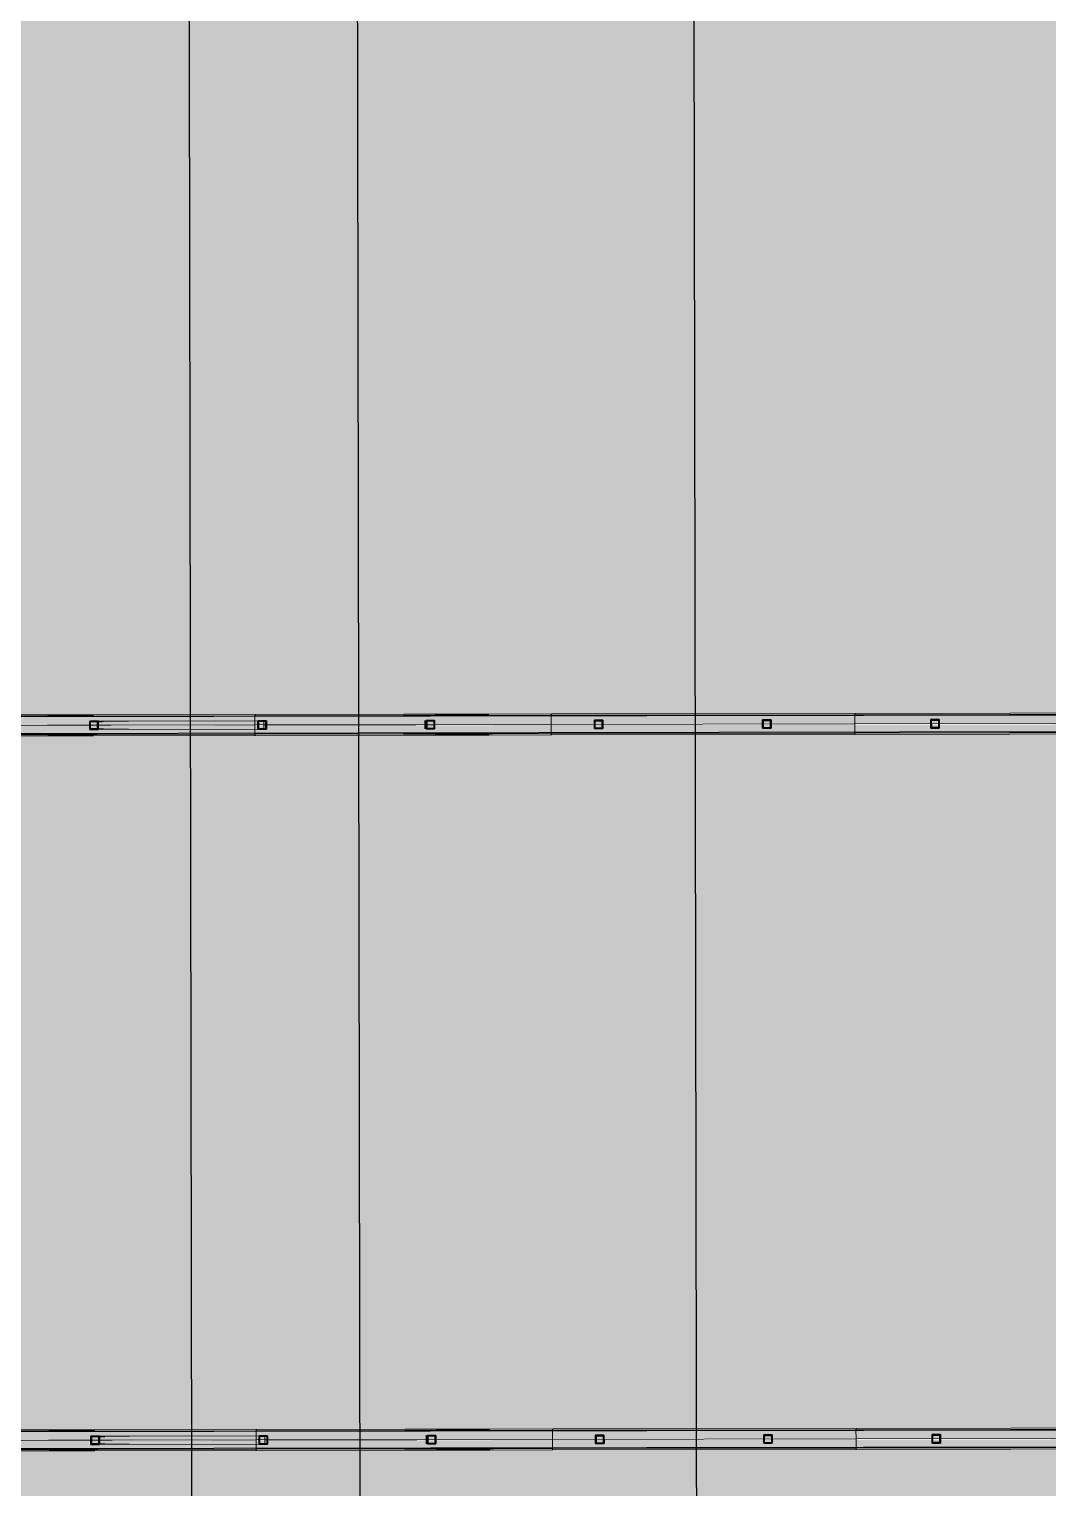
# Model space of a CAD drawing. Header units: inches. Extents: x 1693 to 10990, y 1878 to 5055.
# Drawn here: x 10299.14 to 10303.23, y 4345.04 to 4350.89 of the extents above; entities that cross this region are included whole.
import ezdxf

# ---------------------------------------------------------------- set-up
doc = ezdxf.new("R2010")
doc.units = ezdxf.units.IN
doc.linetypes.add('Rayas Pequeñas', pattern=[0.141111, 0.070556, -0.070556])
doc.layers.add('BLOQUE E-MOBILIARIO', color=7, linetype='Continuous')
doc.layers.add('BLOQUE E-MOBILIARIO_Pluma_Nº__28', color=7, linetype='Continuous', lineweight=35, true_color=0xa80f02)
doc.layers.add('CUBIERTA CALAMINON Y TRANSLUCIDO_Pluma_Nº__4', color=7, linetype='Continuous', lineweight=13, true_color=0x029e21)
doc.layers.add('CUBIERTA CALAMINON Y TRANSLUCIDO_Pluma_Nº__19', color=255, linetype='Continuous', lineweight=0)
doc.layers.add('CUBIERTA CALAMINON Y TRANSLUCIDO_Pluma_Nº__60', color=230, linetype='Continuous', lineweight=25)
pattern_1 = [(45, (0, 0), (-0.079549513, 0.079549513), []), (45, (-0.02652, 0.02652), (-0.079549513, 0.079549513), [])]

# ---------------------------------------------------------------- blocks, each defined once
blk = doc.blocks.new('SHS Conf en Caliente V 23[298]', base_point=(-21.9778, -418.9171))
at = {"layer": 'BLOQUE E-MOBILIARIO', "linetype": 'Continuous', "lineweight": 0, "true_color": 0xffffff}
h = blk.add_hatch(dxfattribs=at)
h.set_pattern_fill('ACERO', style=0, pattern_type=2)
h.set_pattern_definition(pattern_1)
h.paths.add_polyline_path([(-21.9934, -418.8853), (-22.0096, -418.9326), (-21.9622, -418.9488), (-21.9461, -418.9015)])
h.paths.add_polyline_path([(-21.9915, -418.8891), (-21.9499, -418.9033), (-21.9641, -418.945), (-22.0057, -418.9308)], flags=0)
at = {"layer": 'BLOQUE E-MOBILIARIO_Pluma_Nº__28', "color": 14, "linetype": 'Rayas Pequeñas', "lineweight": 35, "true_color": 0xa80f02}
for p, q in [((-22.0096, -418.9326), (-21.9934, -418.8853)), ((-21.9622, -418.9488), (-22.0096, -418.9326)), ((-21.9915, -418.8891), (-22.0057, -418.9308)), ((-22.0057, -418.9308), (-21.9641, -418.945)), ((-21.9934, -418.8853), (-21.9461, -418.9015)), ((-21.9499, -418.9033), (-21.9915, -418.8891)), ((-21.9641, -418.945), (-21.9499, -418.9033)), ((-21.9461, -418.9015), (-21.9622, -418.9488))]:
    blk.add_line(p, q, dxfattribs=at)
blk = doc.blocks.new('SHS Conf en Caliente V 23[299]', base_point=(-22.9242, -418.5939))
at = {"layer": 'BLOQUE E-MOBILIARIO', "linetype": 'Continuous', "lineweight": 0, "true_color": 0xffffff}
h = blk.add_hatch(dxfattribs=at)
h.set_pattern_fill('ACERO', style=0, pattern_type=2)
h.set_pattern_definition(pattern_1)
h.paths.add_polyline_path([(-22.9398, -418.5622), (-22.9559, -418.6095), (-22.9086, -418.6257), (-22.8924, -418.5783)])
h.paths.add_polyline_path([(-22.9379, -418.566), (-22.8962, -418.5802), (-22.9105, -418.6219), (-22.9521, -418.6076)], flags=0)
at = {"layer": 'BLOQUE E-MOBILIARIO_Pluma_Nº__28', "color": 14, "linetype": 'Rayas Pequeñas', "lineweight": 35, "true_color": 0xa80f02}
for p, q in [((-22.9559, -418.6095), (-22.9398, -418.5622)), ((-22.9379, -418.566), (-22.9521, -418.6076)), ((-22.9398, -418.5622), (-22.8924, -418.5783)), ((-22.8962, -418.5802), (-22.9379, -418.566)), ((-22.9105, -418.6219), (-22.8962, -418.5802)), ((-22.8924, -418.5783), (-22.9086, -418.6257)), ((-22.9086, -418.6257), (-22.9559, -418.6095)), ((-22.9521, -418.6076), (-22.9105, -418.6219))]:
    blk.add_line(p, q, dxfattribs=at)
blk = doc.blocks.new('SHS Conf en Caliente V 23[300]', base_point=(-23.8705, -418.2708))
at = {"layer": 'BLOQUE E-MOBILIARIO', "linetype": 'Continuous', "lineweight": 0, "true_color": 0xffffff}
h = blk.add_hatch(dxfattribs=at)
h.set_pattern_fill('ACERO', style=0, pattern_type=2)
h.set_pattern_definition(pattern_1)
h.paths.add_polyline_path([(-23.8861, -418.2391), (-23.9023, -418.2864), (-23.8549, -418.3025), (-23.8388, -418.2552)])
h.paths.add_polyline_path([(-23.8842, -418.2429), (-23.8426, -418.2571), (-23.8568, -418.2987), (-23.8985, -418.2845)], flags=0)
at = {"layer": 'BLOQUE E-MOBILIARIO_Pluma_Nº__28', "color": 14, "linetype": 'Rayas Pequeñas', "lineweight": 35, "true_color": 0xa80f02}
for p, q in [((-23.9023, -418.2864), (-23.8861, -418.2391)), ((-23.8842, -418.2429), (-23.8985, -418.2845)), ((-23.8861, -418.2391), (-23.8388, -418.2552)), ((-23.8426, -418.2571), (-23.8842, -418.2429)), ((-23.8549, -418.3025), (-23.9023, -418.2864)), ((-23.8985, -418.2845), (-23.8568, -418.2987)), ((-23.8568, -418.2987), (-23.8426, -418.2571)), ((-23.8388, -418.2552), (-23.8549, -418.3025))]:
    blk.add_line(p, q, dxfattribs=at)
blk = doc.blocks.new('SHS Conf en Caliente V 23[301]', base_point=(-24.8169, -417.9477))
at = {"layer": 'BLOQUE E-MOBILIARIO', "linetype": 'Continuous', "lineweight": 0, "true_color": 0xffffff}
h = blk.add_hatch(dxfattribs=at)
h.set_pattern_fill('ACERO', style=0, pattern_type=2)
h.set_pattern_definition(pattern_1)
h.paths.add_polyline_path([(-24.8325, -417.9159), (-24.8486, -417.9633), (-24.8013, -417.9794), (-24.7851, -417.9321)])
h.paths.add_polyline_path([(-24.8306, -417.9197), (-24.789, -417.934), (-24.8032, -417.9756), (-24.8448, -417.9614)], flags=0)
at = {"layer": 'BLOQUE E-MOBILIARIO_Pluma_Nº__28', "color": 14, "linetype": 'Rayas Pequeñas', "lineweight": 35, "true_color": 0xa80f02}
for p, q in [((-24.8486, -417.9633), (-24.8325, -417.9159)), ((-24.8013, -417.9794), (-24.8486, -417.9633)), ((-24.8306, -417.9197), (-24.8448, -417.9614)), ((-24.8448, -417.9614), (-24.8032, -417.9756)), ((-24.8325, -417.9159), (-24.7851, -417.9321)), ((-24.789, -417.934), (-24.8306, -417.9197)), ((-24.8032, -417.9756), (-24.789, -417.934)), ((-24.7851, -417.9321), (-24.8013, -417.9794))]:
    blk.add_line(p, q, dxfattribs=at)
blk = doc.blocks.new('SHS Conf en Caliente V 23[302]', base_point=(-25.7632, -417.6245))
at = {"layer": 'BLOQUE E-MOBILIARIO', "linetype": 'Continuous', "lineweight": 0, "true_color": 0xffffff}
h = blk.add_hatch(dxfattribs=at)
h.set_pattern_fill('ACERO', style=0, pattern_type=2)
h.set_pattern_definition(pattern_1)
h.paths.add_polyline_path([(-25.7788, -417.5928), (-25.795, -417.6401), (-25.7477, -417.6563), (-25.7315, -417.609)])
h.paths.add_polyline_path([(-25.777, -417.5966), (-25.7353, -417.6108), (-25.7495, -417.6525), (-25.7912, -417.6383)], flags=0)
at = {"layer": 'BLOQUE E-MOBILIARIO_Pluma_Nº__28', "color": 14, "linetype": 'Rayas Pequeñas', "lineweight": 35, "true_color": 0xa80f02}
for p, q in [((-25.795, -417.6401), (-25.7788, -417.5928)), ((-25.7477, -417.6563), (-25.795, -417.6401)), ((-25.777, -417.5966), (-25.7912, -417.6383)), ((-25.7912, -417.6383), (-25.7495, -417.6525)), ((-25.7788, -417.5928), (-25.7315, -417.609)), ((-25.7353, -417.6108), (-25.777, -417.5966)), ((-25.7495, -417.6525), (-25.7353, -417.6108)), ((-25.7315, -417.609), (-25.7477, -417.6563))]:
    blk.add_line(p, q, dxfattribs=at)
blk = doc.blocks.new('SHS Conf en Caliente V 23[303]', base_point=(-26.7096, -417.3014))
at = {"layer": 'BLOQUE E-MOBILIARIO', "linetype": 'Continuous', "lineweight": 0, "true_color": 0xffffff}
h = blk.add_hatch(dxfattribs=at)
h.set_pattern_fill('ACERO', style=0, pattern_type=2)
h.set_pattern_definition(pattern_1)
h.paths.add_polyline_path([(-26.7252, -417.2697), (-26.7413, -417.317), (-26.694, -417.3332), (-26.6779, -417.2858)])
h.paths.add_polyline_path([(-26.7233, -417.2735), (-26.6817, -417.2877), (-26.6959, -417.3293), (-26.7375, -417.3151)], flags=0)
at = {"layer": 'BLOQUE E-MOBILIARIO_Pluma_Nº__28', "color": 14, "linetype": 'Rayas Pequeñas', "lineweight": 35, "true_color": 0xa80f02}
for p, q in [((-26.7413, -417.317), (-26.7252, -417.2697)), ((-26.7233, -417.2735), (-26.7375, -417.3151)), ((-26.7252, -417.2697), (-26.6779, -417.2858)), ((-26.6817, -417.2877), (-26.7233, -417.2735)), ((-26.6959, -417.3293), (-26.6817, -417.2877)), ((-26.6779, -417.2858), (-26.694, -417.3332)), ((-26.694, -417.3332), (-26.7413, -417.317)), ((-26.7375, -417.3151), (-26.6959, -417.3293))]:
    blk.add_line(p, q, dxfattribs=at)
blk = doc.blocks.new('SHS Conf en Caliente V 23[327]', base_point=(-23.3511, -422.9391))
at = {"layer": 'BLOQUE E-MOBILIARIO', "linetype": 'Continuous', "lineweight": 0, "true_color": 0xffffff}
h = blk.add_hatch(dxfattribs=at)
h.set_pattern_fill('ACERO', style=0, pattern_type=2)
h.set_pattern_definition(pattern_1)
h.paths.add_polyline_path([(-23.3667, -422.9073), (-23.3829, -422.9546), (-23.3355, -422.9708), (-23.3194, -422.9235)])
h.paths.add_polyline_path([(-23.3648, -422.9111), (-23.3232, -422.9254), (-23.3374, -422.967), (-23.379, -422.9528)], flags=0)
at = {"layer": 'BLOQUE E-MOBILIARIO_Pluma_Nº__28', "color": 14, "linetype": 'Rayas Pequeñas', "lineweight": 35, "true_color": 0xa80f02}
for p, q in [((-23.3829, -422.9546), (-23.3667, -422.9073)), ((-23.3648, -422.9111), (-23.379, -422.9528)), ((-23.3667, -422.9073), (-23.3194, -422.9235)), ((-23.3232, -422.9254), (-23.3648, -422.9111)), ((-23.3374, -422.967), (-23.3232, -422.9254)), ((-23.3194, -422.9235), (-23.3355, -422.9708)), ((-23.3355, -422.9708), (-23.3829, -422.9546)), ((-23.379, -422.9528), (-23.3374, -422.967))]:
    blk.add_line(p, q, dxfattribs=at)
blk = doc.blocks.new('SHS Conf en Caliente V 23[328]', base_point=(-24.2975, -422.6159))
at = {"layer": 'BLOQUE E-MOBILIARIO', "linetype": 'Continuous', "lineweight": 0, "true_color": 0xffffff}
h = blk.add_hatch(dxfattribs=at)
h.set_pattern_fill('ACERO', style=0, pattern_type=2)
h.set_pattern_definition(pattern_1)
h.paths.add_polyline_path([(-24.313, -422.5842), (-24.3292, -422.6315), (-24.2819, -422.6477), (-24.2657, -422.6004)])
h.paths.add_polyline_path([(-24.3112, -422.588), (-24.2695, -422.6022), (-24.2838, -422.6439), (-24.3254, -422.6296)], flags=0)
at = {"layer": 'BLOQUE E-MOBILIARIO_Pluma_Nº__28', "color": 14, "linetype": 'Rayas Pequeñas', "lineweight": 35, "true_color": 0xa80f02}
for p, q in [((-24.3292, -422.6315), (-24.313, -422.5842)), ((-24.3112, -422.588), (-24.3254, -422.6296)), ((-24.313, -422.5842), (-24.2657, -422.6004)), ((-24.2695, -422.6022), (-24.3112, -422.588)), ((-24.2819, -422.6477), (-24.3292, -422.6315)), ((-24.3254, -422.6296), (-24.2838, -422.6439)), ((-24.2838, -422.6439), (-24.2695, -422.6022)), ((-24.2657, -422.6004), (-24.2819, -422.6477))]:
    blk.add_line(p, q, dxfattribs=at)
blk = doc.blocks.new('SHS Conf en Caliente V 23[329]', base_point=(-25.2438, -422.2928))
at = {"layer": 'BLOQUE E-MOBILIARIO', "linetype": 'Continuous', "lineweight": 0, "true_color": 0xffffff}
h = blk.add_hatch(dxfattribs=at)
h.set_pattern_fill('ACERO', style=0, pattern_type=2)
h.set_pattern_definition(pattern_1)
h.paths.add_polyline_path([(-25.2594, -422.2611), (-25.2756, -422.3084), (-25.2282, -422.3245), (-25.2121, -422.2772)])
h.paths.add_polyline_path([(-25.2575, -422.2649), (-25.2159, -422.2791), (-25.2301, -422.3207), (-25.2718, -422.3065)], flags=0)
at = {"layer": 'BLOQUE E-MOBILIARIO_Pluma_Nº__28', "color": 14, "linetype": 'Rayas Pequeñas', "lineweight": 35, "true_color": 0xa80f02}
for p, q in [((-25.2756, -422.3084), (-25.2594, -422.2611)), ((-25.2282, -422.3245), (-25.2756, -422.3084)), ((-25.2575, -422.2649), (-25.2718, -422.3065)), ((-25.2718, -422.3065), (-25.2301, -422.3207)), ((-25.2594, -422.2611), (-25.2121, -422.2772)), ((-25.2159, -422.2791), (-25.2575, -422.2649)), ((-25.2301, -422.3207), (-25.2159, -422.2791)), ((-25.2121, -422.2772), (-25.2282, -422.3245))]:
    blk.add_line(p, q, dxfattribs=at)
blk = doc.blocks.new('SHS Conf en Caliente V 23[330]', base_point=(-26.1902, -421.9697))
at = {"layer": 'BLOQUE E-MOBILIARIO', "linetype": 'Continuous', "lineweight": 0, "true_color": 0xffffff}
h = blk.add_hatch(dxfattribs=at)
h.set_pattern_fill('ACERO', style=0, pattern_type=2)
h.set_pattern_definition(pattern_1)
h.paths.add_polyline_path([(-26.2058, -421.9379), (-26.2219, -421.9853), (-26.1746, -422.0014), (-26.1584, -421.9541)])
h.paths.add_polyline_path([(-26.2039, -421.9418), (-26.1623, -421.956), (-26.1765, -421.9976), (-26.2181, -421.9834)], flags=0)
at = {"layer": 'BLOQUE E-MOBILIARIO_Pluma_Nº__28', "color": 14, "linetype": 'Rayas Pequeñas', "lineweight": 35, "true_color": 0xa80f02}
for p, q in [((-26.2219, -421.9853), (-26.2058, -421.9379)), ((-26.2039, -421.9418), (-26.2181, -421.9834)), ((-26.2058, -421.9379), (-26.1584, -421.9541)), ((-26.1623, -421.956), (-26.2039, -421.9418)), ((-26.1765, -421.9976), (-26.1623, -421.956)), ((-26.1584, -421.9541), (-26.1746, -422.0014)), ((-26.1746, -422.0014), (-26.2219, -421.9853)), ((-26.2181, -421.9834), (-26.1765, -421.9976))]:
    blk.add_line(p, q, dxfattribs=at)
blk = doc.blocks.new('SHS Conf en Caliente V 23[331]', base_point=(-27.1365, -421.6466))
at = {"layer": 'BLOQUE E-MOBILIARIO', "linetype": 'Continuous', "lineweight": 0, "true_color": 0xffffff}
h = blk.add_hatch(dxfattribs=at)
h.set_pattern_fill('ACERO', style=0, pattern_type=2)
h.set_pattern_definition(pattern_1)
h.paths.add_polyline_path([(-27.1521, -421.6148), (-27.1683, -421.6621), (-27.121, -421.6783), (-27.1048, -421.631)])
h.paths.add_polyline_path([(-27.1502, -421.6186), (-27.1086, -421.6328), (-27.1228, -421.6745), (-27.1645, -421.6603)], flags=0)
at = {"layer": 'BLOQUE E-MOBILIARIO_Pluma_Nº__28', "color": 14, "linetype": 'Rayas Pequeñas', "lineweight": 35, "true_color": 0xa80f02}
for p, q in [((-27.1683, -421.6621), (-27.1521, -421.6148)), ((-27.1502, -421.6186), (-27.1645, -421.6603)), ((-27.1521, -421.6148), (-27.1048, -421.631)), ((-27.1086, -421.6328), (-27.1502, -421.6186)), ((-27.1228, -421.6745), (-27.1086, -421.6328)), ((-27.1048, -421.631), (-27.121, -421.6783)), ((-27.121, -421.6783), (-27.1683, -421.6621)), ((-27.1645, -421.6603), (-27.1228, -421.6745))]:
    blk.add_line(p, q, dxfattribs=at)
blk = doc.blocks.new('SHS Conf en Caliente V 23[332]', base_point=(-28.0829, -421.3234))
at = {"layer": 'BLOQUE E-MOBILIARIO', "linetype": 'Continuous', "lineweight": 0, "true_color": 0xffffff}
h = blk.add_hatch(dxfattribs=at)
h.set_pattern_fill('ACERO', style=0, pattern_type=2)
h.set_pattern_definition(pattern_1)
h.paths.add_polyline_path([(-28.0985, -421.2917), (-28.1146, -421.339), (-28.0673, -421.3552), (-28.0512, -421.3078)])
h.paths.add_polyline_path([(-28.0966, -421.2955), (-28.055, -421.3097), (-28.0692, -421.3514), (-28.1108, -421.3371)], flags=0)
at = {"layer": 'BLOQUE E-MOBILIARIO_Pluma_Nº__28', "color": 14, "linetype": 'Rayas Pequeñas', "lineweight": 35, "true_color": 0xa80f02}
for p, q in [((-28.1146, -421.339), (-28.0985, -421.2917)), ((-28.0673, -421.3552), (-28.1146, -421.339)), ((-28.0966, -421.2955), (-28.1108, -421.3371)), ((-28.1108, -421.3371), (-28.0692, -421.3514)), ((-28.0985, -421.2917), (-28.0512, -421.3078)), ((-28.055, -421.3097), (-28.0966, -421.2955)), ((-28.0692, -421.3514), (-28.055, -421.3097)), ((-28.0512, -421.3078), (-28.0673, -421.3552))]:
    blk.add_line(p, q, dxfattribs=at)

msp = doc.modelspace()

# ---------------------------------------------------------------- hatches: boundary and pattern name
at = {"layer": 'CUBIERTA CALAMINON Y TRANSLUCIDO_Pluma_Nº__19', "linetype": 'Continuous', "lineweight": 0}
h = msp.add_hatch(color=255, dxfattribs=at)
h.set_gradient(color1=(199, 200, 202), color2=(0, 0, 0), one_color=1, name='INVCYLINDER')
h.paths.add_polyline_path([(10295.9795, 4350.9586), (10295.9778, 4348.0896), (10318.0177, 4348.1264), (10318.0165, 4350.9848)])
h = msp.add_hatch(color=255, dxfattribs=at)
h.set_gradient(color1=(255, 255, 255), color2=(0, 0, 0), one_color=1, name='INVCYLINDER')
h.paths.add_polyline_path([(10295.9843, 4348.0896), (10295.9826, 4345.2207), (10318.0225, 4345.2575), (10318.0213, 4348.1159)])
h = msp.add_hatch(color=255, dxfattribs=at)
h.set_gradient(color1=(199, 200, 202), color2=(0, 0, 0), one_color=1, name='INVCYLINDER')
h.paths.add_polyline_path([(10295.9891, 4345.2207), (10295.9874, 4342.3518), (10318.0273, 4342.3886), (10318.0261, 4345.247)])

# ---------------------------------------------------------------- linework, layer by layer
at = {"layer": 'CUBIERTA CALAMINON Y TRANSLUCIDO_Pluma_Nº__4', "color": 104, "linetype": 'Continuous', "lineweight": 5, "true_color": 0x029e21, "flags": 128}
for points in [[(10297.1888, 4348.1284), (10297.7784, 4348.1294), (10298.894, 4348.1313), (10300.0491, 4348.1332), (10301.2385, 4348.1352), (10302.4567, 4348.1372), (10303.6981, 4348.1393), (10304.9569, 4348.1414), (10306.2275, 4348.1435), (10307.5039, 4348.1456), (10308.7803, 4348.1478), (10310.0509, 4348.1499), (10311.3097, 4348.152), (10312.5511, 4348.1541), (10313.7693, 4348.1561), (10314.9587, 4348.1581), (10316.1138, 4348.16), (10317.2294, 4348.1619), (10317.819, 4348.1629)], [(10297.1888, 4348.1284), (10297.7784, 4348.1294), (10298.894, 4348.1313), (10299.2165, 4348.1318)], [(10317.8164, 4348.1683), (10316.1113, 4348.1654), (10314.9565, 4348.1635), (10313.7675, 4348.1615), (10312.5496, 4348.1595), (10311.3086, 4348.1574), (10310.0501, 4348.1553), (10308.78, 4348.1532), (10307.5039, 4348.151), (10306.2278, 4348.1489), (10304.9577, 4348.1468), (10303.6992, 4348.1447), (10302.4582, 4348.1426), (10301.2403, 4348.1406), (10300.0513, 4348.1386), (10298.8965, 4348.1367), (10297.1914, 4348.1338)], [(10297.1914, 4348.1338), (10298.8965, 4348.1367), (10299.2291, 4348.1372)], [(10315.7913, 4348.1595), (10314.9587, 4348.1581), (10313.7693, 4348.1561), (10312.5511, 4348.1541), (10311.3097, 4348.152), (10310.0509, 4348.1499), (10308.7803, 4348.1478), (10307.5039, 4348.1456), (10306.2275, 4348.1435), (10304.9569, 4348.1414), (10303.6981, 4348.1393), (10302.4567, 4348.1372), (10301.2385, 4348.1352), (10300.0491, 4348.1332), (10299.2165, 4348.1318)], [(10299.2165, 4348.1318), (10299.2228, 4348.1318)], [(10299.2182, 4348.1345), (10299.2291, 4348.1345)], [(10299.2228, 4348.1318), (10299.408, 4348.1321)], [(10315.7787, 4348.1649), (10314.9565, 4348.1635), (10313.7675, 4348.1615), (10312.5496, 4348.1595), (10311.3086, 4348.1574), (10310.0501, 4348.1553), (10308.78, 4348.1532), (10307.5039, 4348.151), (10306.2278, 4348.1489), (10304.9577, 4348.1468), (10303.6992, 4348.1447), (10302.4582, 4348.1426), (10301.2403, 4348.1406), (10300.0513, 4348.1386), (10299.2291, 4348.1372)], [(10299.2291, 4348.1372), (10299.4016, 4348.1375)], [(10299.2291, 4348.1345), (10299.4016, 4348.1348)], [(10299.4016, 4348.1375), (10300.0513, 4348.1386), (10300.7858, 4348.1398)], [(10299.4034, 4348.1122), (10299.4043, 4348.1122)], [(10299.4035, 4348.1102), (10299.4034, 4348.1122)], [(10299.408, 4348.1321), (10299.4143, 4348.1321)], [(10299.4143, 4348.1122), (10299.408, 4348.1122)], [(10299.4143, 4348.1321), (10300.0491, 4348.1332), (10300.771, 4348.1344)], [(10299.4325, 4348.1123), (10300.0833, 4348.1133)], [(10300.0513, 4348.1386), (10300.0509, 4348.1385), (10300.0505, 4348.1382), (10300.0501, 4348.1377), (10300.0498, 4348.137), (10300.0495, 4348.1362), (10300.0493, 4348.1353), (10300.0492, 4348.1343), (10300.0491, 4348.1332), (10300.0492, 4348.1133)], [(10300.0513, 4348.1386), (10300.0509, 4348.1385), (10300.0505, 4348.1382), (10300.0501, 4348.1377), (10300.0498, 4348.137), (10300.0495, 4348.1362), (10300.0493, 4348.1353), (10300.0492, 4348.1343), (10300.0491, 4348.1332), (10300.0492, 4348.0964), (10300.0493, 4348.0596), (10300.0493, 4348.0586), (10300.0494, 4348.0576), (10300.0496, 4348.0566), (10300.0499, 4348.0558), (10300.0502, 4348.0551), (10300.0506, 4348.0546), (10300.051, 4348.0543), (10300.0514, 4348.0542)], [(10300.0513, 4348.1386), (10300.0509, 4348.1385), (10300.0505, 4348.1382), (10300.0501, 4348.1377), (10300.0498, 4348.137), (10300.0495, 4348.1362), (10300.0493, 4348.1353), (10300.0492, 4348.1343), (10300.0491, 4348.1332), (10300.0492, 4348.0964), (10300.0493, 4348.0596), (10300.0493, 4348.0586), (10300.0494, 4348.0576), (10300.0496, 4348.0566), (10300.0499, 4348.0558), (10300.0502, 4348.0551), (10300.0506, 4348.0546), (10300.051, 4348.0543), (10300.0514, 4348.0542)], [(10300.0843, 4348.1122), (10300.0833, 4348.1133)], [(10300.0844, 4348.0808), (10300.0848, 4348.0836), (10300.0848, 4348.1093), (10300.0843, 4348.1122)], [(10300.7298, 4348.1124), (10300.7303, 4348.1132)], [(10300.7303, 4348.1132), (10300.7339, 4348.1144)], [(10300.7321, 4348.1118), (10300.7314, 4348.1104)], [(10300.7339, 4348.1124), (10300.7321, 4348.1118)], [(10300.7336, 4348.1132), (10300.7332, 4348.1124)], [(10300.7372, 4348.1144), (10300.7336, 4348.1132)], [(10300.7467, 4348.1133), (10300.7466, 4348.1124)], [(10300.748, 4348.1145), (10300.7467, 4348.1133)], [(10300.7535, 4348.1124), (10300.7535, 4348.1145)], [(10300.7582, 4348.1145), (10300.7553, 4348.1145)], [(10300.7553, 4348.1145), (10300.7553, 4348.1124)], [(10300.7553, 4348.1124), (10300.7582, 4348.1124)], [(10300.771, 4348.1344), (10300.7784, 4348.1344)], [(10300.773, 4348.1371), (10300.7858, 4348.1371)], [(10300.7784, 4348.1344), (10300.9952, 4348.1348)], [(10300.7858, 4348.1398), (10300.9878, 4348.1402)], [(10300.7858, 4348.1371), (10300.9878, 4348.1375)], [(10300.9952, 4348.1348), (10301.0026, 4348.1348)], [(10301.2403, 4348.1406), (10301.24, 4348.1405), (10301.2396, 4348.1402), (10301.2393, 4348.1397), (10301.2391, 4348.139), (10301.2388, 4348.1382), (10301.2387, 4348.1373), (10301.2386, 4348.1362), (10301.2385, 4348.1352), (10301.2386, 4348.0984), (10301.2387, 4348.0616), (10301.2387, 4348.0606), (10301.2388, 4348.0595), (10301.239, 4348.0586), (10301.2392, 4348.0578), (10301.2395, 4348.0571), (10301.2398, 4348.0566), (10301.2401, 4348.0563), (10301.2405, 4348.0562)], [(10301.2403, 4348.1406), (10301.24, 4348.1405), (10301.2396, 4348.1402), (10301.2393, 4348.1397), (10301.2391, 4348.139), (10301.2388, 4348.1382), (10301.2387, 4348.1373), (10301.2386, 4348.1362), (10301.2385, 4348.1352), (10301.2386, 4348.0984), (10301.2387, 4348.0616), (10301.2387, 4348.0606), (10301.2388, 4348.0595), (10301.239, 4348.0586), (10301.2392, 4348.0578), (10301.2395, 4348.0571), (10301.2398, 4348.0566), (10301.2401, 4348.0563), (10301.2405, 4348.0562)], [(10302.4582, 4348.1426), (10302.4579, 4348.1425), (10302.4576, 4348.1422), (10302.4574, 4348.1417), (10302.4571, 4348.141), (10302.457, 4348.1402), (10302.4568, 4348.1393), (10302.4567, 4348.1383), (10302.4567, 4348.1372), (10302.4568, 4348.1004), (10302.4568, 4348.0636), (10302.4569, 4348.0626), (10302.457, 4348.0616), (10302.4571, 4348.0606), (10302.4573, 4348.0598), (10302.4575, 4348.0592), (10302.4577, 4348.0587), (10302.458, 4348.0583), (10302.4583, 4348.0582)], [(10302.4582, 4348.1426), (10302.4579, 4348.1425), (10302.4576, 4348.1422), (10302.4574, 4348.1417), (10302.4571, 4348.141), (10302.457, 4348.1402), (10302.4568, 4348.1393), (10302.4567, 4348.1383), (10302.4567, 4348.1372), (10302.4568, 4348.1004), (10302.4568, 4348.0636), (10302.4569, 4348.0626), (10302.457, 4348.0616), (10302.4571, 4348.0606), (10302.4573, 4348.0598), (10302.4575, 4348.0592), (10302.4577, 4348.0587), (10302.458, 4348.0583), (10302.4583, 4348.0582)], [(10317.8192, 4348.0893), (10316.1139, 4348.0864), (10314.9588, 4348.0845), (10313.7694, 4348.0825), (10312.5512, 4348.0805), (10311.3099, 4348.0784), (10310.051, 4348.0763), (10308.7805, 4348.0742), (10307.504, 4348.0721), (10306.2276, 4348.0699), (10304.9571, 4348.0678), (10303.6982, 4348.0657), (10302.4568, 4348.0636), (10301.2387, 4348.0616), (10300.0493, 4348.0596), (10298.8941, 4348.0577), (10297.1889, 4348.0548)], [(10297.1889, 4348.0548), (10298.8941, 4348.0577), (10299.2166, 4348.0582)], [(10317.8166, 4348.0839), (10316.1115, 4348.081), (10314.9567, 4348.0791), (10313.7676, 4348.0771), (10312.5498, 4348.0751), (10311.3088, 4348.073), (10310.0503, 4348.0709), (10308.7801, 4348.0688), (10307.504, 4348.0667), (10306.228, 4348.0645), (10304.9578, 4348.0624), (10303.6993, 4348.0603), (10302.4583, 4348.0582), (10301.2405, 4348.0562), (10300.0514, 4348.0542), (10298.8966, 4348.0523), (10297.1915, 4348.0494)], [(10297.7785, 4348.0926), (10298.8941, 4348.0945), (10300.0492, 4348.0964), (10301.2386, 4348.0984), (10302.4568, 4348.1004), (10303.6981, 4348.1025), (10304.957, 4348.1046), (10306.2276, 4348.1067), (10307.4905, 4348.1088)], [(10297.7785, 4348.0926), (10298.8941, 4348.0945), (10299.2166, 4348.095)], [(10299.2166, 4348.095), (10300.0492, 4348.0964), (10301.2386, 4348.0984), (10302.4568, 4348.1004), (10303.6981, 4348.1025), (10304.957, 4348.1046), (10306.2276, 4348.1067), (10307.4905, 4348.1088)], [(10315.7915, 4348.0859), (10314.9588, 4348.0845), (10313.7694, 4348.0825), (10312.5512, 4348.0805), (10311.3099, 4348.0784), (10310.051, 4348.0763), (10308.7805, 4348.0742), (10307.504, 4348.0721), (10306.2276, 4348.0699), (10304.9571, 4348.0678), (10303.6982, 4348.0657), (10302.4568, 4348.0636), (10301.2387, 4348.0616), (10300.0493, 4348.0596), (10299.2166, 4348.0582)], [(10299.2166, 4348.0582), (10299.2229, 4348.0582)], [(10299.2184, 4348.0555), (10299.2293, 4348.0556)], [(10299.2229, 4348.0582), (10299.4081, 4348.0585)], [(10315.7788, 4348.0805), (10314.9567, 4348.0791), (10313.7676, 4348.0771), (10312.5498, 4348.0751), (10311.3088, 4348.073), (10310.0503, 4348.0709), (10308.7801, 4348.0688), (10307.504, 4348.0667), (10306.228, 4348.0645), (10304.9578, 4348.0624), (10303.6993, 4348.0603), (10302.4583, 4348.0582), (10301.2405, 4348.0562), (10300.0514, 4348.0542), (10299.2293, 4348.0528)], [(10299.2293, 4348.0556), (10299.4018, 4348.0558)], [(10299.2293, 4348.0528), (10299.4018, 4348.0531)], [(10299.4018, 4348.0531), (10300.0514, 4348.0542), (10300.7859, 4348.0554)], [(10299.4043, 4348.1102), (10299.4035, 4348.1102)], [(10299.4035, 4348.0785), (10299.4035, 4348.0805)], [(10299.4035, 4348.0805), (10299.4044, 4348.0805)], [(10299.4044, 4348.0785), (10299.4035, 4348.0785)], [(10299.4043, 4348.111), (10299.4401, 4348.1111)], [(10299.4044, 4348.0796), (10299.4402, 4348.0797)], [(10299.408, 4348.1102), (10299.4143, 4348.1102)], [(10299.4144, 4348.0805), (10299.4081, 4348.0805)], [(10299.4081, 4348.0785), (10299.4144, 4348.0785)], [(10299.4081, 4348.0585), (10299.4144, 4348.0586)], [(10299.4143, 4348.1096), (10299.4363, 4348.1096)], [(10299.4144, 4348.0811), (10299.4363, 4348.0811)], [(10299.4144, 4348.0586), (10300.0493, 4348.0596), (10300.7711, 4348.0608)], [(10299.4325, 4348.1102), (10299.4411, 4348.1102)], [(10299.4325, 4348.0805), (10299.4411, 4348.0805)], [(10299.4325, 4348.0785), (10300.0833, 4348.0796)], [(10299.4363, 4348.1096), (10299.4417, 4348.1097)], [(10299.4363, 4348.0811), (10299.4418, 4348.0811)], [(10299.4401, 4348.1111), (10299.542, 4348.1113)], [(10299.4402, 4348.0797), (10299.542, 4348.0799)], [(10300.0492, 4348.0795), (10300.0493, 4348.0596), (10300.0493, 4348.0586), (10300.0494, 4348.0576), (10300.0496, 4348.0566), (10300.0499, 4348.0558), (10300.0502, 4348.0551), (10300.0506, 4348.0546), (10300.051, 4348.0543), (10300.0514, 4348.0542)], [(10300.0833, 4348.0796), (10300.0844, 4348.0808)], [(10300.0848, 4348.0965), (10300.6946, 4348.0975)], [(10300.7303, 4348.0819), (10300.7299, 4348.0827)], [(10300.734, 4348.0807), (10300.7303, 4348.0819)], [(10300.7314, 4348.0847), (10300.7314, 4348.0975), (10300.7314, 4348.1104)], [(10300.7314, 4348.0975), (10300.7711, 4348.0976)], [(10300.7314, 4348.0847), (10300.7322, 4348.0833)], [(10300.7322, 4348.0833), (10300.734, 4348.0827)], [(10300.7332, 4348.0827), (10300.7337, 4348.0819)], [(10300.7337, 4348.0819), (10300.7373, 4348.0807)], [(10300.7466, 4348.0827), (10300.7468, 4348.0819)], [(10300.7468, 4348.0819), (10300.748, 4348.0807)], [(10300.7536, 4348.0807), (10300.7536, 4348.0827)], [(10300.7583, 4348.0827), (10300.7553, 4348.0827)], [(10300.7553, 4348.0807), (10300.7553, 4348.0827)], [(10300.7553, 4348.0807), (10300.7583, 4348.0807)], [(10300.7711, 4348.0608), (10300.7785, 4348.0608)], [(10300.7732, 4348.0581), (10300.7859, 4348.0581)], [(10300.7785, 4348.0608), (10300.9953, 4348.0612)], [(10300.7859, 4348.0581), (10300.9879, 4348.0585)], [(10300.7859, 4348.0554), (10300.9879, 4348.0558)], [(10300.9953, 4348.0612), (10301.0027, 4348.0612)], [(10297.1915, 4348.0494), (10298.8966, 4348.0523), (10299.2293, 4348.0528)], [(10297.1936, 4345.2595), (10297.7832, 4345.2605), (10298.8988, 4345.2623), (10300.0539, 4345.2643), (10301.2433, 4345.2663), (10302.4615, 4345.2683), (10303.7029, 4345.2704), (10304.9617, 4345.2725), (10306.2323, 4345.2746), (10307.5087, 4345.2767), (10308.7851, 4345.2789), (10310.0557, 4345.281), (10311.3145, 4345.2831), (10312.5559, 4345.2852), (10313.7741, 4345.2872), (10314.9635, 4345.2892), (10316.1186, 4345.2911), (10317.2342, 4345.293), (10317.8238, 4345.2939)], [(10297.1936, 4345.2595), (10297.7832, 4345.2605), (10298.8988, 4345.2623), (10299.2213, 4345.2629)], [(10317.8212, 4345.2993), (10316.1161, 4345.2965), (10314.9613, 4345.2946), (10313.7723, 4345.2926), (10312.5544, 4345.2905), (10311.3134, 4345.2885), (10310.0549, 4345.2864), (10308.7847, 4345.2843), (10307.5087, 4345.2821), (10306.2326, 4345.28), (10304.9624, 4345.2779), (10303.704, 4345.2758), (10302.4629, 4345.2737), (10301.2451, 4345.2717), (10300.0561, 4345.2697), (10298.9013, 4345.2677), (10297.1962, 4345.2649)], [(10297.1962, 4345.2649), (10298.9013, 4345.2677), (10299.2339, 4345.2683)], [(10315.7961, 4345.2906), (10314.9635, 4345.2892), (10313.7741, 4345.2872), (10312.5559, 4345.2852), (10311.3145, 4345.2831), (10310.0557, 4345.281), (10308.7851, 4345.2789), (10307.5087, 4345.2767), (10306.2323, 4345.2746), (10304.9617, 4345.2725), (10303.7029, 4345.2704), (10302.4615, 4345.2683), (10301.2433, 4345.2663), (10300.0539, 4345.2643), (10299.2213, 4345.2629)], [(10299.2213, 4345.2629), (10299.2276, 4345.2629)], [(10299.223, 4345.2656), (10299.2339, 4345.2656)], [(10299.2276, 4345.2629), (10299.4128, 4345.2632)], [(10315.7835, 4345.2959), (10314.9613, 4345.2946), (10313.7723, 4345.2926), (10312.5544, 4345.2905), (10311.3134, 4345.2885), (10310.0549, 4345.2864), (10308.7847, 4345.2843), (10307.5087, 4345.2821), (10306.2326, 4345.28), (10304.9624, 4345.2779), (10303.704, 4345.2758), (10302.4629, 4345.2737), (10301.2451, 4345.2717), (10300.0561, 4345.2697), (10299.2339, 4345.2683)], [(10299.2339, 4345.2683), (10299.4064, 4345.2686)], [(10299.2339, 4345.2656), (10299.4064, 4345.2659)], [(10299.4064, 4345.2686), (10300.0561, 4345.2697), (10300.7906, 4345.2709)], [(10299.4128, 4345.2632), (10299.4191, 4345.2632)], [(10299.4191, 4345.2632), (10300.0539, 4345.2643), (10300.7758, 4345.2655)], [(10299.4372, 4345.2433), (10300.0881, 4345.2444)], [(10300.0561, 4345.2697), (10300.0556, 4345.2696), (10300.0552, 4345.2693), (10300.0549, 4345.2688), (10300.0546, 4345.2681), (10300.0543, 4345.2673), (10300.0541, 4345.2663), (10300.054, 4345.2653), (10300.0539, 4345.2643), (10300.054, 4345.2444)], [(10300.0561, 4345.2697), (10300.0556, 4345.2696), (10300.0552, 4345.2693), (10300.0549, 4345.2688), (10300.0546, 4345.2681), (10300.0543, 4345.2673), (10300.0541, 4345.2663), (10300.054, 4345.2653), (10300.0539, 4345.2643), (10300.054, 4345.2275), (10300.0541, 4345.1907), (10300.0541, 4345.1896), (10300.0542, 4345.1886), (10300.0544, 4345.1877), (10300.0547, 4345.1869), (10300.055, 4345.1862), (10300.0554, 4345.1857), (10300.0558, 4345.1854), (10300.0562, 4345.1853)], [(10300.0561, 4345.2697), (10300.0556, 4345.2696), (10300.0552, 4345.2693), (10300.0549, 4345.2688), (10300.0546, 4345.2681), (10300.0543, 4345.2673), (10300.0541, 4345.2663), (10300.054, 4345.2653), (10300.0539, 4345.2643), (10300.054, 4345.2275), (10300.0541, 4345.1907), (10300.0541, 4345.1896), (10300.0542, 4345.1886), (10300.0544, 4345.1877), (10300.0547, 4345.1869), (10300.055, 4345.1862), (10300.0554, 4345.1857), (10300.0558, 4345.1854), (10300.0562, 4345.1853)], [(10300.0891, 4345.2432), (10300.0881, 4345.2444)], [(10300.7346, 4345.2435), (10300.7351, 4345.2443)], [(10300.7351, 4345.2443), (10300.7387, 4345.2455)], [(10300.7384, 4345.2443), (10300.7379, 4345.2435)], [(10300.742, 4345.2455), (10300.7384, 4345.2443)], [(10300.7515, 4345.2443), (10300.7514, 4345.2435)], [(10300.7527, 4345.2455), (10300.7515, 4345.2443)], [(10300.7583, 4345.2435), (10300.7583, 4345.2455)], [(10300.763, 4345.2455), (10300.76, 4345.2455)], [(10300.76, 4345.2455), (10300.7601, 4345.2435)], [(10300.7758, 4345.2655), (10300.7832, 4345.2655)], [(10300.7778, 4345.2682), (10300.7906, 4345.2682)], [(10300.7832, 4345.2655), (10301, 4345.2659)], [(10300.7906, 4345.2709), (10300.9926, 4345.2712)], [(10300.7906, 4345.2682), (10300.9926, 4345.2685)], [(10301, 4345.2659), (10301.0074, 4345.2659)], [(10301.2451, 4345.2717), (10301.2448, 4345.2716), (10301.2444, 4345.2713), (10301.2441, 4345.2708), (10301.2438, 4345.2701), (10301.2436, 4345.2693), (10301.2435, 4345.2683), (10301.2434, 4345.2673), (10301.2433, 4345.2663), (10301.2434, 4345.2295), (10301.2435, 4345.1927), (10301.2435, 4345.1916), (10301.2436, 4345.1906), (10301.2438, 4345.1897), (10301.244, 4345.1889), (10301.2443, 4345.1882), (10301.2446, 4345.1877), (10301.2449, 4345.1874), (10301.2453, 4345.1873)], [(10301.2451, 4345.2717), (10301.2448, 4345.2716), (10301.2444, 4345.2713), (10301.2441, 4345.2708), (10301.2438, 4345.2701), (10301.2436, 4345.2693), (10301.2435, 4345.2683), (10301.2434, 4345.2673), (10301.2433, 4345.2663), (10301.2434, 4345.2295), (10301.2435, 4345.1927), (10301.2435, 4345.1916), (10301.2436, 4345.1906), (10301.2438, 4345.1897), (10301.244, 4345.1889), (10301.2443, 4345.1882), (10301.2446, 4345.1877), (10301.2449, 4345.1874), (10301.2453, 4345.1873)], [(10302.4629, 4345.2737), (10302.4627, 4345.2736), (10302.4624, 4345.2733), (10302.4621, 4345.2728), (10302.4619, 4345.2721), (10302.4617, 4345.2713), (10302.4616, 4345.2704), (10302.4615, 4345.2693), (10302.4615, 4345.2683), (10302.4616, 4345.2315), (10302.4616, 4345.1947), (10302.4617, 4345.1937), (10302.4617, 4345.1926), (10302.4619, 4345.1917), (10302.4621, 4345.1909), (10302.4623, 4345.1902), (10302.4625, 4345.1897), (10302.4628, 4345.1894), (10302.4631, 4345.1893)], [(10302.4629, 4345.2737), (10302.4627, 4345.2736), (10302.4624, 4345.2733), (10302.4621, 4345.2728), (10302.4619, 4345.2721), (10302.4617, 4345.2713), (10302.4616, 4345.2704), (10302.4615, 4345.2693), (10302.4615, 4345.2683), (10302.4616, 4345.2315), (10302.4616, 4345.1947), (10302.4617, 4345.1937), (10302.4617, 4345.1926), (10302.4619, 4345.1917), (10302.4621, 4345.1909), (10302.4623, 4345.1902), (10302.4625, 4345.1897), (10302.4628, 4345.1894), (10302.4631, 4345.1893)], [(10317.824, 4345.2204), (10316.1187, 4345.2175), (10314.9636, 4345.2156), (10313.7742, 4345.2136), (10312.556, 4345.2116), (10311.3146, 4345.2095), (10310.0558, 4345.2074), (10308.7852, 4345.2053), (10307.5088, 4345.2031), (10306.2324, 4345.201), (10304.9618, 4345.1989), (10303.703, 4345.1968), (10302.4616, 4345.1947), (10301.2435, 4345.1927), (10300.0541, 4345.1907), (10298.8989, 4345.1888), (10297.1937, 4345.1859)], [(10297.1937, 4345.1859), (10298.8989, 4345.1888), (10299.2214, 4345.1893)], [(10317.8213, 4345.215), (10316.1163, 4345.2121), (10314.9615, 4345.2102), (10313.7724, 4345.2082), (10312.5546, 4345.2062), (10311.3136, 4345.2041), (10310.0551, 4345.202), (10308.7849, 4345.1999), (10307.5088, 4345.1977), (10306.2328, 4345.1956), (10304.9626, 4345.1935), (10303.7041, 4345.1914), (10302.4631, 4345.1893), (10301.2453, 4345.1873), (10300.0562, 4345.1853), (10298.9014, 4345.1834), (10297.1963, 4345.1805)], [(10297.7833, 4345.2237), (10298.8989, 4345.2256), (10300.054, 4345.2275), (10301.2434, 4345.2295), (10302.4616, 4345.2315), (10303.7029, 4345.2336), (10304.9618, 4345.2357), (10306.2323, 4345.2378), (10307.4953, 4345.2399)], [(10297.7833, 4345.2237), (10298.8989, 4345.2256), (10299.2213, 4345.2261)], [(10299.2213, 4345.2261), (10300.054, 4345.2275), (10301.2434, 4345.2295), (10302.4616, 4345.2315), (10303.7029, 4345.2336), (10304.9618, 4345.2357), (10306.2323, 4345.2378), (10307.4953, 4345.2399)], [(10315.7962, 4345.217), (10314.9636, 4345.2156), (10313.7742, 4345.2136), (10312.556, 4345.2116), (10311.3146, 4345.2095), (10310.0558, 4345.2074), (10308.7852, 4345.2053), (10307.5088, 4345.2031), (10306.2324, 4345.201), (10304.9618, 4345.1989), (10303.703, 4345.1968), (10302.4616, 4345.1947), (10301.2435, 4345.1927), (10300.0541, 4345.1907), (10299.2214, 4345.1893)], [(10299.2214, 4345.1893), (10299.2277, 4345.1893)], [(10299.2232, 4345.1866), (10299.2341, 4345.1866)], [(10299.2277, 4345.1893), (10299.4129, 4345.1896)], [(10315.7836, 4345.2116), (10314.9615, 4345.2102), (10313.7724, 4345.2082), (10312.5546, 4345.2062), (10311.3136, 4345.2041), (10310.0551, 4345.202), (10308.7849, 4345.1999), (10307.5088, 4345.1977), (10306.2328, 4345.1956), (10304.9626, 4345.1935), (10303.7041, 4345.1914), (10302.4631, 4345.1893), (10301.2453, 4345.1873), (10300.0562, 4345.1853), (10299.2341, 4345.1839)], [(10299.2341, 4345.1866), (10299.4066, 4345.1869)], [(10299.4066, 4345.1842), (10300.0562, 4345.1853), (10300.7907, 4345.1865)], [(10299.4082, 4345.2433), (10299.4091, 4345.2433)], [(10299.4082, 4345.2413), (10299.4082, 4345.2433)], [(10299.4091, 4345.2413), (10299.4082, 4345.2413)], [(10299.4083, 4345.2095), (10299.4083, 4345.2116)], [(10299.4083, 4345.2116), (10299.4092, 4345.2116)], [(10299.4092, 4345.2095), (10299.4083, 4345.2095)], [(10299.4091, 4345.2421), (10299.4449, 4345.2422)], [(10299.4092, 4345.2107), (10299.445, 4345.2108)], [(10299.4191, 4345.2433), (10299.4128, 4345.2433)], [(10299.4128, 4345.2413), (10299.4191, 4345.2413)], [(10299.4192, 4345.2116), (10299.4129, 4345.2116)], [(10299.4129, 4345.2095), (10299.4192, 4345.2095)], [(10299.4129, 4345.1896), (10299.4192, 4345.1896)], [(10299.4191, 4345.2407), (10299.4411, 4345.2407)], [(10299.4192, 4345.2122), (10299.4411, 4345.2122)], [(10299.4192, 4345.1896), (10300.0541, 4345.1907), (10300.7759, 4345.1919)], [(10299.4372, 4345.2413), (10299.4458, 4345.2413)], [(10299.4373, 4345.2116), (10299.4459, 4345.2116)], [(10299.4373, 4345.2096), (10300.0881, 4345.2107)], [(10299.4411, 4345.2407), (10299.4465, 4345.2407)], [(10299.4411, 4345.2122), (10299.4466, 4345.2122)], [(10299.4449, 4345.2422), (10299.5468, 4345.2423)], [(10299.445, 4345.2108), (10299.5468, 4345.2109)], [(10300.054, 4345.2106), (10300.0541, 4345.1907), (10300.0541, 4345.1896), (10300.0542, 4345.1886), (10300.0544, 4345.1877), (10300.0547, 4345.1869), (10300.055, 4345.1862), (10300.0554, 4345.1857), (10300.0558, 4345.1854), (10300.0562, 4345.1853)], [(10300.0881, 4345.2107), (10300.0892, 4345.2119)], [(10300.0892, 4345.2119), (10300.0896, 4345.2147), (10300.0896, 4345.2404), (10300.0891, 4345.2432)], [(10300.0896, 4345.2275), (10300.6994, 4345.2286)], [(10300.7351, 4345.2129), (10300.7347, 4345.2138)], [(10300.7388, 4345.2118), (10300.7351, 4345.2129)], [(10300.7369, 4345.2429), (10300.7361, 4345.2414)], [(10300.7362, 4345.2158), (10300.7362, 4345.2286), (10300.7361, 4345.2414)], [(10300.7362, 4345.2286), (10300.7758, 4345.2287)], [(10300.7362, 4345.2158), (10300.7369, 4345.2144)], [(10300.7387, 4345.2435), (10300.7369, 4345.2429)], [(10300.7369, 4345.2144), (10300.7388, 4345.2138)], [(10300.738, 4345.2138), (10300.7384, 4345.2129)], [(10300.7384, 4345.2129), (10300.7421, 4345.2118)], [(10300.7514, 4345.2138), (10300.7516, 4345.213)], [(10300.7516, 4345.213), (10300.7528, 4345.2118)], [(10300.7584, 4345.2118), (10300.7584, 4345.2138)], [(10300.7601, 4345.2435), (10300.763, 4345.2435)], [(10300.7631, 4345.2138), (10300.7601, 4345.2138)], [(10300.7601, 4345.2118), (10300.7601, 4345.2138)], [(10300.7601, 4345.2118), (10300.7631, 4345.2118)], [(10300.7759, 4345.1919), (10300.7833, 4345.1919)], [(10300.778, 4345.1892), (10300.7907, 4345.1892)], [(10300.7833, 4345.1919), (10301.0001, 4345.1923)], [(10300.7907, 4345.1892), (10300.9927, 4345.1896)], [(10300.7907, 4345.1865), (10300.9927, 4345.1869)], [(10301.0001, 4345.1923), (10301.0075, 4345.1923)], [(10297.1963, 4345.1805), (10298.9014, 4345.1834), (10299.2341, 4345.1839)], [(10299.2341, 4345.1839), (10299.4066, 4345.1842)]]:
    msp.add_lwpolyline(points, dxfattribs=at)
at = {"layer": 'CUBIERTA CALAMINON Y TRANSLUCIDO_Pluma_Nº__60', "color": 230, "linetype": 'Continuous', "lineweight": 25}
for p, q in [((10317.3426, 4348.159), (10296.754, 4348.1247)), ((10317.3427, 4348.0915), (10296.7541, 4348.0572)), ((10317.3474, 4345.2901), (10296.7588, 4345.2557)), ((10317.3475, 4345.2226), (10296.7589, 4345.1882))]:
    msp.add_line(p, q, dxfattribs=at)
at = {"layer": 'CUBIERTA CALAMINON Y TRANSLUCIDO_Pluma_Nº__60', "color": 230, "linetype": 'Continuous', "lineweight": 25, "flags": 128}
for points in [[(10317.3, 4373.6925), (10317.3518, 4342.6406), (10299.8007, 4342.6113), (10299.7489, 4373.6632)], [(10316.626, 4373.0163), (10316.6756, 4343.3145), (10300.4746, 4343.2874), (10300.4251, 4372.9893)], [(10315.2782, 4371.664), (10315.3233, 4344.6623), (10301.8225, 4344.6398), (10301.7774, 4371.6414)]]:
    msp.add_lwpolyline(points, close=True, dxfattribs=at)

# ---------------------------------------------------------------- block references
at = {"layer": 'BLOQUE E-MOBILIARIO', "color": 5, "linetype": 'Rayas Pequeñas', "lineweight": 13, "xscale": 0.6750421965442606, "yscale": 0.6750421965442606, "zscale": 0.6750421965442606, "rotation": 18.94787699857764}
for name, p in [('SHS Conf en Caliente V 23[303]', (10299.4035, 4348.0953)), ('SHS Conf en Caliente V 23[302]', (10300.0785, 4348.0965)), ('SHS Conf en Caliente V 23[301]', (10300.7536, 4348.0976)), ('SHS Conf en Caliente V 23[300]', (10301.4286, 4348.0987)), ('SHS Conf en Caliente V 23[299]', (10302.1036, 4348.0998)), ('SHS Conf en Caliente V 23[298]', (10302.7787, 4348.101)), ('SHS Conf en Caliente V 23[332]', (10299.4083, 4345.2264)), ('SHS Conf en Caliente V 23[331]', (10300.0833, 4345.2275)), ('SHS Conf en Caliente V 23[330]', (10300.7583, 4345.2287)), ('SHS Conf en Caliente V 23[329]', (10301.4334, 4345.2298)), ('SHS Conf en Caliente V 23[328]', (10302.1084, 4345.2309)), ('SHS Conf en Caliente V 23[327]', (10302.7835, 4345.232))]:
    msp.add_blockref(name, p, dxfattribs=at)

doc.saveas('drawing.dxf')
